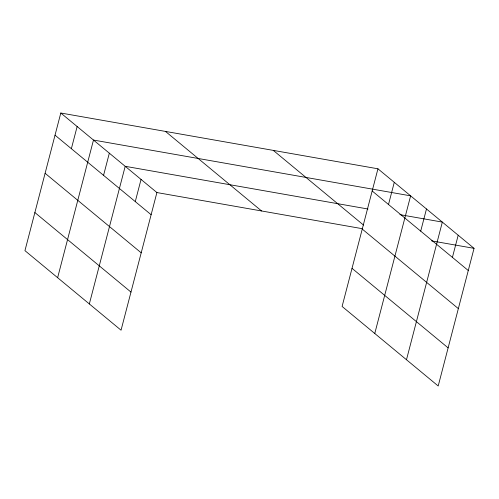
<?xml version="1.0" encoding="UTF-8"?>
<svg xmlns="http://www.w3.org/2000/svg" width="499" height="499" viewBox="0 0 499 499"><rect width="100%" height="100%" fill="white"/><g stroke="black" fill="none" stroke-linecap="round" stroke-linejoin="round"><path stroke-width="0.75" d="M60.803 113.011L24.95 250.654L121.051 330.201L156.904 192.552L60.803 113.011L377.949 168.799L474.05 248.346L438.197 385.989L342.096 306.448L377.949 168.799M71.369 148.702L77.139 126.534M57.628 277.7L93.481 140.057L410.621 195.845L374.768 333.494M103.561 175.349L109.337 153.181M89.34 303.947L125.193 166.304L368.012 209.019M135.273 201.596L141.049 179.428M388.509 204.496L394.285 182.322M420.707 231.143L426.477 208.969M406.479 359.742L442.339 222.099L399.867 214.626M452.418 257.39L458.194 235.222M156.904 192.552L362.561 228.735M431.579 240.874L474.05 248.346M372.173 190.974L468.274 270.514M273.29 150.392L363.522 225.074M362.243 229.078L458.35 308.625M352.02 268.337L448.121 347.884M165.462 131.418L261.563 210.965M55.027 135.179L151.135 214.726M45.103 173.284L141.205 252.831M34.874 212.549L130.981 292.09"/></g></svg>
